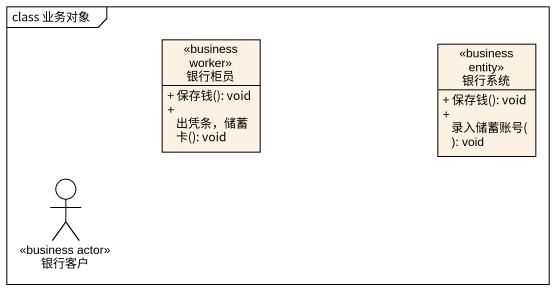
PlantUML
@startuml
mainframe class 业务对象
allowmixing
hide circle
hide empty members
skinparam classAttributeIconSize 0
class 银行柜员 <<business worker>> {
  + 保存钱(): void
  + 出凭条，储蓄卡(): void
}
class 银行系统 <<business entity>> {
  + 保存钱(): void
  + 录入储蓄账号(): void
}
actor 银行客户 <<business actor>>
@enduml
